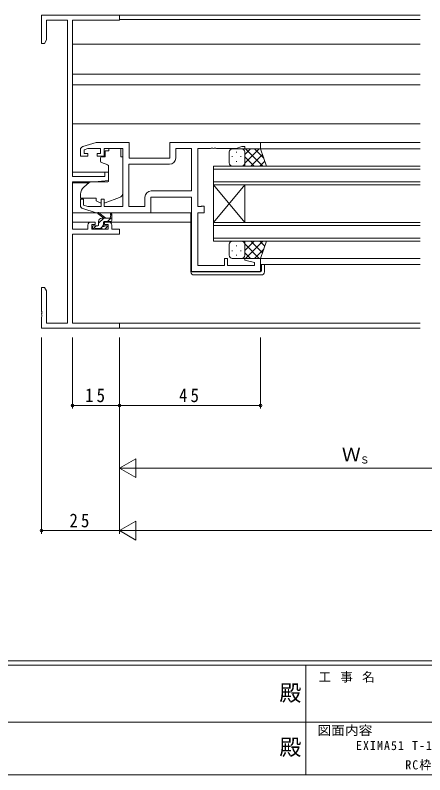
# Model space of a CAD drawing. Units: millimetres on the paper. Extents: x -420 to 373, y -297 to 267.
# Drawn here: x -125.6 to 5.3, y -297 to -54.3 of the extents above; entities that cross this region are included whole.
import ezdxf
from ezdxf.enums import TextEntityAlignment as Align

# ---------------------------------------------------------------- set-up
doc = ezdxf.new("R2010")
doc.units = ezdxf.units.MM
for name, color, linetype, lineweight in [('0-1_YKK_ZWAK', 7, 'Continuous', 9), ('0-3_YKK_11', 7, 'Continuous', 9), ('0-4_YKK_12', 2, 'Continuous', 9), ('0-5_YKK_13', 4, 'Continuous', 9), ('0-7_YKK_D', 6, 'Continuous', 9)]:
    doc.layers.add(name, color=color, linetype=linetype, lineweight=lineweight)
doc.layers.add('0-2_USER1', color=3, linetype='Continuous')
doc.styles.add('ＭＳ ゴシック', font='')
doc.styles.get('ＭＳ ゴシック').set_extended_font_data('MS Gothic')

msp = doc.modelspace()

# ---------------------------------------------------------------- linework, layer by layer
at = {"layer": '0-1_YKK_ZWAK'}
for p, q in [((352.3, -260.6), (-417.7, -260.6)), ((314.5, -262), (-417.7, -262)), ((-32.7, -262), (-32.7, -297)), ((-160.1, -280.199), (-31.3, -280.199)), ((-31.3, -280.199), (97.5, -280.199)), ((-417.7, -297), (314.5, -297))]:
    msp.add_line(p, q, dxfattribs=at)
at = {"layer": '0-3_YKK_11'}
for p, q in [((-117.238, -54.292), (-117.238, -63.292)), ((-92.238, -54.292), (-117.238, -54.292)), ((-92.238, -55.922), (-92.238, -54.292)), ((-115.608, -55.922), (-108.868, -55.922)), ((-115.608, -62.201), (-115.608, -55.922)), ((-108.868, -55.922), (-108.868, -152.662)), ((-107.238, -55.922), (-92.238, -55.922)), ((-107.238, -105.792), (-107.238, -55.922)), ((-116.238, -63.292), (-115.608, -62.201)), ((-117.238, -63.292), (-116.238, -63.292)), ((-104.025, -96.278), (-99.738, -94.992)), ((-102.343, -96.922), (-103.538, -97.281)), ((-98.338, -96.922), (-102.343, -96.922)), ((-99.738, -94.992), (-89.238, -94.992)), ((-98.338, -98.492), (-98.338, -96.922)), ((-97.138, -96.922), (-97.138, -99.292)), ((-91.238, -96.922), (-97.138, -96.922)), ((-91.238, -115.462), (-91.238, -96.922)), ((-89.238, -94.992), (-89.238, -99.992)), ((-76.238, -99.992), (-76.238, -94.992)), ((-76.238, -94.992), (-47.238, -94.992)), ((-74.308, -96.922), (-74.308, -99.922)), ((-69.238, -96.922), (-74.308, -96.922)), ((-69.238, -110.462), (-69.238, -96.922)), ((-67.238, -96.922), (-67.238, -115.462)), ((-63.196, -96.922), (-67.238, -96.922)), ((-63.013, -96.802), (-63.196, -96.922)), ((-62.463, -96.802), (-63.013, -96.802)), ((-62.28, -96.922), (-62.463, -96.802)), ((-62.196, -96.922), (-62.28, -96.922)), ((-62.013, -96.802), (-62.196, -96.922)), ((-61.463, -96.802), (-62.013, -96.802)), ((-61.28, -96.922), (-61.463, -96.802)), ((-54.969, -96.922), (-61.28, -96.922)), ((-53.238, -96.292), (-54.969, -96.922)), ((-52.238, -96.292), (-53.238, -96.292)), ((-52.238, -96.992), (-52.238, -96.292)), ((-47.238, -96.992), (-52.238, -96.992)), ((-47.238, -94.992), (-47.238, -96.992)), ((-104.738, -99.292), (-104.738, -97.236)), ((-102.438, -99.292), (-104.738, -99.292)), ((-103.538, -97.281), (-103.538, -98.492)), ((-103.538, -98.492), (-102.438, -98.492)), ((-102.438, -98.492), (-102.438, -99.292)), ((-99.438, -98.492), (-98.338, -98.492)), ((-99.438, -99.292), (-99.438, -98.492)), ((-97.138, -99.292), (-99.438, -99.292)), ((-76.308, -101.922), (-89.308, -101.922)), ((-89.308, -101.922), (-89.308, -115.462)), ((-89.308, -101.922), (-89.308, -115.462)), ((-89.238, -99.992), (-76.238, -99.992)), ((-96.938, -105.792), (-107.238, -105.792)), ((-96.938, -104.492), (-96.938, -105.792)), ((-95.738, -104.492), (-96.938, -104.492)), ((-95.738, -107.098), (-95.738, -104.492)), ((-107.238, -107.492), (-100.238, -107.492)), ((-107.238, -122.662), (-107.238, -107.492)), ((-100.238, -107.492), (-95.738, -107.098)), ((-82.168, -110.462), (-69.238, -110.462)), ((-104.738, -113.092), (-103.738, -113.092)), ((-104.738, -115.148), (-104.738, -113.092)), ((-103.738, -113.092), (-103.738, -115.044)), ((-98.138, -113.092), (-97.138, -113.092)), ((-98.138, -115.462), (-98.138, -113.092)), ((-97.138, -113.092), (-97.138, -115.462)), ((-84.168, -115.462), (-84.168, -112.462)), ((-82.238, -112.392), (-82.238, -117.392)), ((-69.238, -112.392), (-82.238, -112.392)), ((-69.238, -136.192), (-69.238, -112.392)), ((-99.738, -117.392), (-104.025, -116.106)), ((-103.738, -115.044), (-102.343, -115.462)), ((-102.343, -115.462), (-98.138, -115.462)), ((-97.138, -115.462), (-91.238, -115.462)), ((-89.308, -115.462), (-84.168, -115.462)), ((-67.238, -115.462), (-66.365, -115.462)), ((-66.365, -115.462), (-66.202, -115.377)), ((-66.202, -115.377), (-66.038, -115.292)), ((-66.038, -115.292), (-65.238, -115.292)), ((-65.238, -115.292), (-65.238, -117.392)), ((-82.238, -117.392), (-99.738, -117.392)), ((-67.238, -117.392), (-67.238, -134.262)), ((-65.238, -117.392), (-67.238, -117.392)), ((-100.038, -120.392), (-101.338, -120.392)), ((-101.138, -121.192), (-100.038, -121.192)), ((-101.138, -122.662), (-101.138, -121.192)), ((-100.038, -121.192), (-100.038, -120.392)), ((-97.038, -120.392), (-97.038, -121.192)), ((-95.738, -120.392), (-97.038, -120.392)), ((-97.038, -121.192), (-95.938, -121.192)), ((-95.938, -121.192), (-95.938, -122.662)), ((-102.338, -122.662), (-107.238, -122.662)), ((-102.338, -121.392), (-102.338, -122.662)), ((-95.938, -122.662), (-101.138, -122.662)), ((-94.738, -122.662), (-94.738, -121.392)), ((-92.238, -122.662), (-94.738, -122.662)), ((-92.238, -124.292), (-92.238, -122.662)), ((-107.238, -124.292), (-92.238, -124.292)), ((-107.238, -152.662), (-107.238, -124.292)), ((-58.738, -131.992), (-57.738, -131.992)), ((-58.738, -134.262), (-58.738, -131.992)), ((-57.738, -131.992), (-57.738, -134.262)), ((-52.267, -132.515), (-52.199, -131.992)), ((-49.168, -133.345), (-52.267, -132.515)), ((-52.199, -131.992), (-47.238, -131.992)), ((-49.168, -134.262), (-49.168, -133.345)), ((-47.238, -131.992), (-47.238, -136.192)), ((-67.238, -134.262), (-58.738, -134.262)), ((-57.738, -134.262), (-49.168, -134.262)), ((-47.238, -136.192), (-69.238, -136.192)), ((-117.238, -141.292), (-117.238, -148.834)), ((-116.238, -141.292), (-117.238, -141.292)), ((-115.608, -142.383), (-116.238, -141.292)), ((-115.608, -152.662), (-115.608, -142.383)), ((-117.238, -148.834), (-117.118, -149.017)), ((-117.118, -149.567), (-117.238, -149.75)), ((-117.238, -149.75), (-117.238, -149.834)), ((-117.238, -149.834), (-117.118, -150.017)), ((-117.118, -149.017), (-117.118, -149.567)), ((-117.118, -150.017), (-117.118, -150.567)), ((-117.118, -150.567), (-117.238, -150.75)), ((-117.238, -150.75), (-117.238, -154.292)), ((-108.868, -152.662), (-115.608, -152.662)), ((-92.238, -152.662), (-107.238, -152.662)), ((-92.238, -154.292), (-92.238, -152.662)), ((-117.238, -154.292), (-92.238, -154.292))]:
    msp.add_line(p, q, dxfattribs=at)
for centre, radius, start, end in [((-103.738, -97.236), 1, 106.69925, 180.00003), ((-76.308, -99.922), 2, 270, 359.99998), ((-82.168, -112.462), 2, 90, 179.99998), ((-103.738, -115.148), 1, 179.99995, 253.30074), ((-101.338, -121.392), 1, 90, 179.99998), ((-95.738, -121.392), 1, 0, 89.99998)]:
    msp.add_arc(centre, radius, start, end, dxfattribs=at)
at = {"layer": '0-4_YKK_12'}
for p, q in [((3.762, -54.292), (-92.538, -54.292)), ((3.762, -55.692), (-92.238, -55.692)), ((3.762, -63.592), (-107.238, -63.592)), ((3.762, -73.092), (-107.238, -73.092)), ((3.762, -76.492), (-107.238, -76.492)), ((3.762, -88.992), (-107.238, -88.992)), ((3.762, -96.992), (-47.738, -96.992)), ((3.762, -94.992), (-47.538, -94.992)), ((-62.238, -102.49), (-62.238, -108.49)), ((3.762, -102.49), (-62.238, -102.49)), ((-62.238, -103.49), (3.762, -103.49)), ((-95.738, -104.492), (-107.238, -104.492)), ((-102.115, -107.892), (-107.238, -107.892)), ((3.762, -107.49), (-62.238, -107.49)), ((-62.238, -108.49), (-52.238, -120.49)), ((-62.238, -120.49), (-52.238, -108.49)), ((-62.238, -120.49), (-62.238, -108.49)), ((-62.238, -108.49), (3.762, -108.49)), ((-52.238, -120.49), (-52.238, -108.49)), ((-101.338, -120.392), (-107.238, -120.392)), ((-69.438, -120.392), (-95.738, -120.392)), ((-62.238, -120.49), (-62.238, -126.49)), ((3.762, -120.49), (-62.238, -120.49)), ((-62.238, -121.49), (3.762, -121.49)), ((3.762, -125.49), (-62.238, -125.49)), ((-62.238, -126.49), (3.762, -126.49)), ((3.762, -131.992), (-47.738, -131.992)), ((3.762, -133.992), (-47.238, -133.992)), ((3.762, -152.662), (-92.538, -152.662)), ((3.762, -154.292), (-92.538, -154.292))]:
    msp.add_line(p, q, dxfattribs=at)
at = {"layer": '0-5_YKK_13'}
for p, q in [((-95.638, -96.922), (-95.638, -97.592)), ((-95.638, -96.922), (-91.838, -96.922)), ((-91.838, -96.922), (-91.838, -97.592)), ((-56.238, -96.993), (-53.238, -96.993)), ((-47.238, -96.993), (-53.238, -96.993)), ((-52.238, -98.785), (-50.446, -96.993)), ((-52.238, -101.614), (-47.618, -96.993)), ((-51.97, -96.993), (-46.47, -102.493)), ((-49.141, -96.993), (-46.181, -99.954)), ((-45.274, -102.493), (-47.238, -96.993)), ((-96.808, -98.592), (-96.808, -97.592)), ((-95.638, -97.592), (-96.808, -97.592)), ((-96.808, -98.592), (-96.808, -99.292)), ((-91.838, -98.592), (-91.838, -97.592)), ((-91.838, -99.592), (-91.838, -98.592)), ((-57.238, -101.494), (-57.238, -97.993)), ((-56.29, -99.328), (-56.29, -99.528)), ((-54.875, -97.913), (-54.875, -98.113)), ((-53.46, -99.328), (-53.46, -99.528)), ((-52.238, -97.993), (-52.238, -101.593)), ((-52.238, -98.393), (-52.238, -102.493)), ((-50.29, -102.493), (-46.594, -98.798)), ((-98.338, -99.892), (-98.338, -100.942)), ((-97.108, -99.592), (-98.038, -99.592)), ((-98.009, -101.412), (-96.009, -102.14)), ((-91.838, -99.592), (-91.238, -99.592)), ((-91.238, -111.147), (-91.238, -99.592)), ((-54.875, -100.943), (-54.875, -101.143)), ((-52.238, -99.554), (-49.298, -102.493)), ((-47.461, -102.493), (-45.849, -100.882)), ((-95.738, -102.589), (-95.738, -107.195)), ((-53.238, -102.493), (-56.238, -102.493)), ((-53.46, -102.493), (-45.274, -102.493)), ((-52.238, -102.382), (-52.127, -102.493)), ((-101.975, -107.775), (-103.666, -109.194)), ((-95.955, -107.494), (-101.341, -107.541)), ((-104.738, -111.492), (-104.738, -112.792)), ((-104.738, -112.792), (-99.738, -112.792)), ((-99.738, -112.792), (-99.738, -113.092)), ((-99.738, -113.092), (-99.738, -113.589)), ((-98.432, -114.199), (-99.738, -113.589)), ((-96.866, -114.233), (-92.229, -112.558)), ((-99.665, -117.392), (-107.238, -117.392)), ((-97.238, -119.162), (-99.058, -117.761)), ((-96.638, -119.162), (-98.856, -117.479)), ((-95.038, -118.036), (-95.237, -119.162)), ((-94.738, -119.862), (-94.738, -117.863)), ((-82.738, -117.392), (-69.238, -117.392)), ((-69.438, -117.692), (-69.438, -135.992)), ((-69.238, -117.692), (-69.438, -117.692)), ((-97.315, -119.162), (-98.938, -120.785)), ((-98.938, -121.262), (-98.938, -120.162)), ((-97.938, -119.162), (-94.738, -119.162)), ((-97.338, -121.101), (-97.338, -120.462)), ((-97.038, -120.162), (-95.038, -120.162)), ((-95.07, -119.162), (-96.07, -120.162)), ((-100.938, -121.862), (-100.938, -122.362)), ((-99.715, -121.562), (-100.78, -122.627)), ((-99.238, -121.562), (-100.638, -121.562)), ((-100.638, -122.662), (-100.138, -122.662)), ((-99.938, -122.462), (-97.838, -122.462)), ((-97.568, -121.66), (-98.37, -122.462)), ((-97.638, -122.662), (-97.038, -122.662)), ((-96.538, -121.562), (-96.877, -121.562)), ((-96.826, -122.574), (-96.326, -122.074)), ((-57.238, -127.492), (-57.238, -130.992)), ((-53.238, -126.492), (-56.238, -126.492)), ((-54.875, -128.042), (-54.875, -127.842)), ((-53.46, -126.492), (-45.274, -126.492)), ((-52.238, -130.592), (-52.238, -126.492)), ((-52.238, -129.432), (-49.298, -126.492)), ((-52.238, -126.604), (-52.127, -126.492)), ((-52.238, -127.372), (-47.618, -131.992)), ((-52.238, -130.992), (-52.238, -127.392)), ((-51.97, -131.992), (-46.47, -126.492)), ((-50.29, -126.492), (-46.594, -130.188)), ((-47.461, -126.492), (-45.849, -128.104)), ((-45.274, -126.492), (-47.238, -131.992)), ((-56.29, -129.657), (-56.29, -129.457)), ((-54.875, -131.072), (-54.875, -130.872)), ((-53.46, -129.657), (-53.46, -129.457)), ((-52.238, -130.2), (-50.446, -131.992)), ((-49.141, -131.992), (-46.181, -129.031)), ((-56.238, -131.992), (-53.238, -131.992)), ((-47.238, -131.992), (-53.238, -131.992)), ((-46.938, -133.992), (-46.938, -135.992)), ((-45.938, -136.292), (-45.938, -133.992)), ((-69.438, -135.992), (-69.438, -136.292)), ((-68.938, -136.292), (-69.438, -136.292)), ((-47.238, -136.292), (-68.938, -136.292)), ((-68.438, -137.292), (-46.938, -137.292))]:
    msp.add_line(p, q, dxfattribs=at)
for centre, radius, start, end in [((-56.238, -97.993), 1, 89.99998, 179.99998), ((-53.238, -97.993), 1, 359.99998, 89.99998), ((-53.238, -97.993), 1, 359.99998, 89.99998), ((-97.108, -99.292), 0.3, 270, 0), ((-98.038, -99.892), 0.3, 90, 180), ((-97.838, -100.942), 0.5, 180, 250), ((-56.238, -101.493), 1, 179.99998, 269.99998), ((-53.238, -101.493), 1, 269.99998, 359.99998), ((-53.238, -101.493), 1, 269.99998, 359.99998), ((-96.238, -102.589), 0.5, 0, 70), ((-101.738, -111.492), 3, 130, 180), ((-101.332, -108.541), 1, 90.5, 130), ((-96.038, -107.195), 0.3, 270.5, 0), ((-92.738, -111.147), 1.5, 289.85326, 0), ((-98.009, -113.292), 1, 245, 262.59306), ((-97.206, -113.292), 1, 273.88683, 289.85326), ((-99.038, -117.562), 0.2, 24.41711, 264.41711), ((-94.938, -117.863), 0.2, 0, 239.99998), ((-99.238, -121.262), 0.3, 270, 0), ((-97.938, -120.162), 1, 90, 180), ((-97.338, -121.562), 0.25, 123.05573, 326.94426), ((-97.638, -121.101), 0.3, 303.05573, 0), ((-97.038, -120.462), 0.3, 90, 180), ((-95.038, -119.862), 0.3, 270, 0), ((-100.638, -121.862), 0.3, 90, 180), ((-100.638, -122.362), 0.3, 180, 270), ((-100.138, -122.462), 0.2, 270, 0), ((-97.638, -122.462), 0.2, 180, 270), ((-96.877, -121.862), 0.3, 90, 146.94426), ((-97.038, -122.362), 0.3, 270, 314.99998), ((-96.538, -121.862), 0.3, 314.99998, 90), ((-56.238, -127.492), 1, 90, 180), ((-53.238, -127.492), 1, 0, 90), ((-53.238, -127.492), 1, 0, 90), ((-56.238, -130.992), 1, 180, 270), ((-53.238, -130.992), 1, 270, 0), ((-53.238, -130.992), 1, 270, 0), ((-68.438, -136.292), 1, 180, 270), ((-47.238, -135.992), 0.3, 270, 0), ((-46.938, -136.292), 1, 270, 0)]:
    msp.add_arc(centre, radius, start, end, dxfattribs=at)
at = {"layer": '0-7_YKK_D'}
for p, q in [((-117.238, -157.292), (-117.238, -219.99)), ((-107.238, -157.292), (-107.238, -179.99)), ((-92.238, -157.292), (-92.238, -179.99)), ((-92.238, -157.292), (-92.238, -179.99)), ((-92.238, -157.292), (-92.238, -219.99)), ((-92.238, -157.292), (-92.238, -219.99)), ((-47.238, -157.292), (-47.238, -179.99)), ((-92.238, -178.99), (-107.238, -178.99)), ((-92.238, -178.99), (-47.238, -178.99)), ((-92.238, -181.99), (-92.238, -199.99)), ((-92.238, -198.99), (-87.042, -195.99)), ((-87.042, -201.99), (-87.042, -195.99)), ((-92.238, -198.99), (-81.846, -198.99)), ((-92.238, -198.99), (-87.042, -201.99)), ((-86.238, -198.99), (51.762, -198.99)), ((-92.238, -218.99), (-87.042, -215.99)), ((-87.042, -221.99), (-87.042, -215.99)), ((-92.238, -218.99), (-117.238, -218.99)), ((-92.238, -218.99), (-81.846, -218.99)), ((-92.238, -218.99), (-87.042, -221.99)), ((241.762, -218.99), (-86.238, -218.99))]:
    msp.add_line(p, q, dxfattribs=at)
for centre in [(-107.238, -178.99), (-92.238, -178.99), (-92.238, -178.99), (-47.238, -178.99), (-117.238, -218.99)]:
    msp.add_circle(centre, 0.425, dxfattribs=at)

# ---------------------------------------------------------------- texts
at = {"layer": '0-1_YKK_ZWAK', "color": 2, "style": 'ＭＳ ゴシック'}
for p in [(-41.182, -274.956), (-41.182, -292.278)]:
    msp.add_text('殿', height=5.132, dxfattribs=at).set_placement(p, align=Align.BOTTOM_LEFT)
at = {"layer": '0-1_YKK_ZWAK', "style": 'ＭＳ ゴシック', "width": 1.1}
msp.add_text('図面内容', height=2.933, dxfattribs=at).set_placement((-29.083, -285.148), align=Align.BOTTOM_LEFT)
at = {"layer": '0-1_YKK_ZWAK', "insert": (-28.688, -267.533), "char_height": 2.933, "attachment_point": 7, "style": 'ＭＳ ゴシック'}
msp.add_mtext('\\T1.16;工\\~事\\~名', dxfattribs=at)
at = {"layer": '0-2_USER1', "color": 7, "char_height": 2.933, "attachment_point": 7, "style": 'ＭＳ ゴシック'}
for s, insert in [('\\T1.18;\\W0.95;EXIMA51\\~T-1\\~片引き窓【内動タイプ】\\~', (-16.723, -289.449)), ('\\T1.18;\\W0.95;RC枠\\~Eタイプ／35mm溝幅', (-0.963, -295.625))]:
    msp.add_mtext(s, dxfattribs=dict(at, insert=insert))
at = {"layer": '0-7_YKK_D', "color": 3, "style": 'ＭＳ ゴシック'}
msp.add_text('Ｗ', height=4.399, dxfattribs=at).set_placement((-21.238, -198.19), align=Align.BOTTOM_LEFT)
at = {"layer": '0-7_YKK_D', "color": 7, "style": 'ＭＳ ゴシック'}
msp.add_text('Ｓ', height=2.199, dxfattribs=at).set_placement((-15.478, -198.19), align=Align.BOTTOM_LEFT)
at = {"layer": '0-7_YKK_D', "color": 3, "char_height": 4.399, "attachment_point": 7, "style": 'ＭＳ ゴシック'}
for s, insert in [('\\T1.36;\\W0.9;15', (-103.258, -177.99)), ('\\T1.36;\\W0.9;45', (-73.258, -177.99)), ('\\T1.36;\\W0.9;25', (-108.258, -217.99))]:
    msp.add_mtext(s, dxfattribs=dict(at, insert=insert))

doc.saveas('drawing.dxf')
